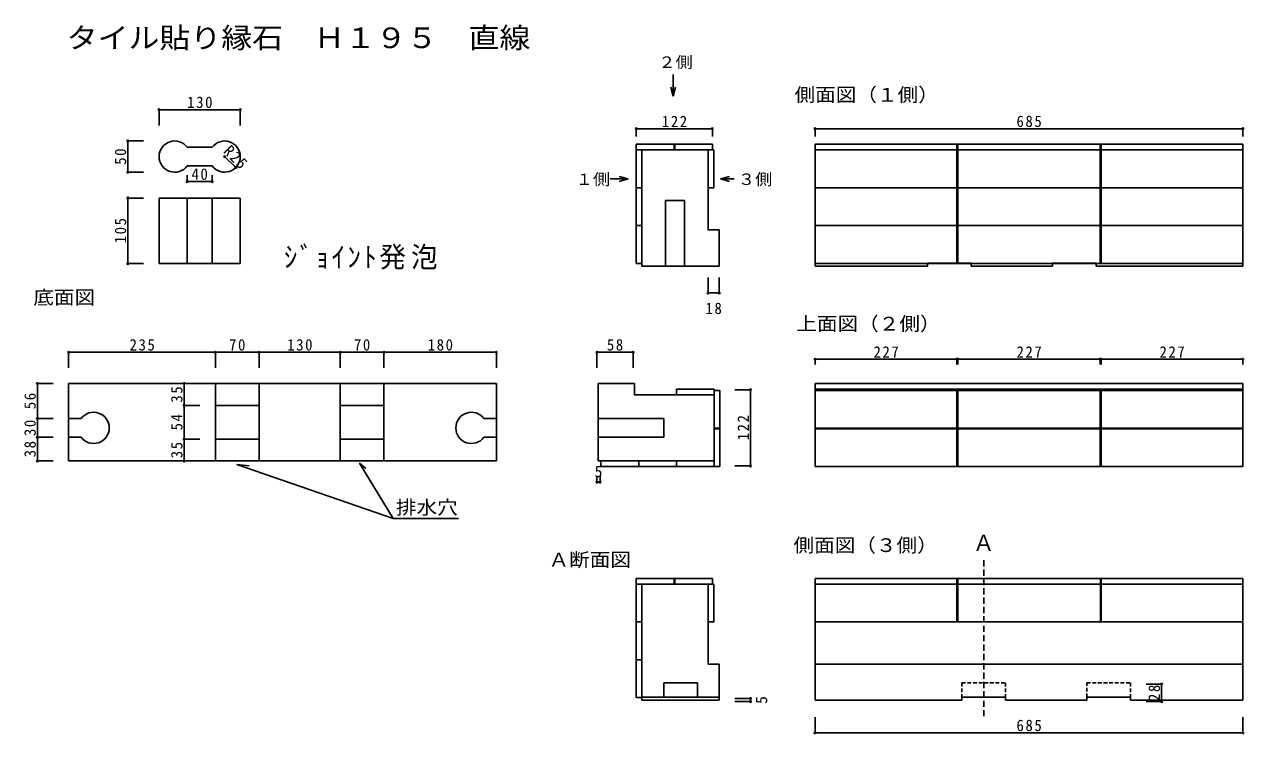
# Model space of a CAD drawing. Units: millimetres at full size, sheet at 1:5. Extents: x -1024 to 928, y -544 to 591.
import ezdxf
from ezdxf.enums import TextEntityAlignment as Align

# ---------------------------------------------------------------- set-up
doc = ezdxf.new("R2010")
doc.units = ezdxf.units.MM
doc.header["$LTSCALE"] = 5
doc.header["$PDMODE"] = 32
doc.header["$PDSIZE"] = 2.5
doc.linetypes.add('DASHED1', pattern=[1.8, 1.2, -0.6])
doc.linetypes.add('DASHED2', pattern=[3, 2, -1])
for name, color, linetype in [('0-0', 2, 'Continuous'), ('1-0', 7, 'DASHED2'), ('7-0', 4, 'Continuous'), ('8-0', 5, 'Continuous'), ('F-0', 7, 'Continuous')]:
    doc.layers.add(name, color=color, linetype=linetype)
doc.styles.add('ＭＳ ゴシック', font='')
doc.styles.get('ＭＳ ゴシック').set_extended_font_data('MS Gothic')

msp = doc.modelspace()

# ---------------------------------------------------------------- linework, layer by layer
at = {"layer": '0-0'}
for p, q in [((-743.75, 394.305), (-763.75, 394.305)), ((-743.75, 394.305), (-723.75, 394.305)), ((70.418, 330.912), (70.418, 389.912)), ((926.818, 203.912), (926.818, 389.912)), ((-743.75, 364.305), (-763.75, 364.305)), ((-743.75, 364.305), (-723.75, 364.305)), ((-35.582, 203.912), (-35.582, 348.912)), ((-808.75, 312.994), (-808.75, 207.994)), ((-808.75, 312.994), (-678.75, 312.994)), ((-763.75, 312.994), (-763.75, 207.994)), ((-723.75, 312.994), (-723.75, 207.994)), ((-678.75, 312.994), (-678.75, 207.994)), ((32.418, 203.912), (32.418, 308.912)), ((88.418, 261.912), (88.418, 203.912)), ((-808.75, 207.994), (-678.75, 207.994)), ((-35.582, 203.912), (88.418, 203.912)), ((421.818, 208.912), (491.818, 208.912)), ((491.818, 203.912), (491.818, 208.912)), ((491.818, 203.912), (621.818, 203.912)), ((691.818, 203.912), (691.818, 208.912)), ((691.818, 203.912), (926.818, 203.912)), ((-953.582, 16.124), (-268.582, 16.124)), ((-953.582, -107.876), (-953.582, 16.124)), ((-718.582, -107.876), (-718.582, 16.124)), ((-648.582, -107.876), (-648.582, 16.124)), ((-518.582, -107.876), (-518.582, 16.124)), ((-448.582, -107.876), (-448.582, 16.124)), ((-268.582, -107.876), (-268.582, 16.124)), ((-47.582, 16.124), (-105.582, 16.124)), ((-105.582, -107.876), (-105.582, 16.124)), ((241.818, -107.876), (241.818, 16.124)), ((241.818, 16.124), (926.818, 16.124)), ((926.818, -107.876), (926.818, 16.124)), ((-718.582, -18.876), (-648.582, -18.876)), ((-518.582, -18.876), (-448.582, -18.876)), ((21.418, -1.876), (80.418, -1.876)), ((80.418, -107.876), (80.418, -1.876)), ((-953.582, -39.876), (-933.582, -39.876)), ((-268.582, -39.876), (-288.582, -39.876)), ((-105.582, -39.876), (-0.582, -39.876)), ((-953.582, -69.877), (-933.582, -69.877)), ((-718.582, -72.876), (-648.582, -72.876)), ((-518.582, -72.876), (-448.582, -72.876)), ((-268.582, -69.877), (-288.582, -69.877)), ((-953.582, -107.876), (-268.582, -107.876)), ((-105.582, -107.876), (39.418, -107.876)), ((39.418, -107.876), (80.418, -107.876)), ((70.418, -363.906), (70.418, -304.906)), ((241.818, -304.906), (241.818, -490.906)), ((-35.582, -490.906), (-35.582, -345.906)), ((88.418, -432.906), (88.418, -490.906)), ((926.818, -432.906), (241.818, -432.906)), ((-0.582, -462.906), (53.418, -462.906)), ((-0.582, -485.906), (-0.582, -462.906)), ((53.418, -462.906), (53.418, -485.906)), ((-35.582, -485.906), (88.418, -485.906)), ((546.818, -485.906), (476.818, -485.906)), ((476.818, -485.906), (476.818, -490.906)), ((546.818, -485.906), (546.818, -490.906)), ((746.818, -485.906), (676.818, -485.906)), ((676.818, -485.906), (676.818, -490.906)), ((746.818, -485.906), (746.818, -490.906)), ((-35.582, -490.906), (88.418, -490.906)), ((476.818, -490.906), (241.818, -490.906)), ((676.818, -490.906), (546.818, -490.906)), ((926.818, -490.906), (746.818, -490.906))]:
    msp.add_line(p, q, dxfattribs=at)
at = {"layer": '0-0', "linetype": 'DASHED1'}
msp.add_line((476.818, -462.906), (476.818, -485.906), dxfattribs=at)
at = {"layer": '0-0'}
for points in [[(-35.582, 348.912), (-35.582, 389.912), (70.418, 389.912)], [(241.818, 203.912), (241.818, 389.912), (926.818, 389.912)], [(70.418, 330.912), (70.418, 261.912), (88.418, 261.912)], [(2.418, 203.912), (2.418, 308.912), (32.418, 308.912)], [(241.818, 203.912), (421.818, 203.912), (421.818, 208.912)], [(621.818, 203.912), (621.818, 208.912), (691.818, 208.912)], [(21.418, -1.876), (-47.582, -1.876), (-47.582, 16.124)], [(-105.582, -69.877), (-0.582, -69.877), (-0.582, -39.876)], [(-35.582, -345.906), (-35.582, -304.906), (70.418, -304.906)], [(241.818, -304.906), (926.818, -304.906), (926.818, -490.906)], [(70.418, -363.906), (70.418, -432.906), (88.418, -432.906)]]:
    msp.add_lwpolyline(points, dxfattribs=at)
at = {"layer": '0-0', "linetype": 'DASHED1'}
for points in [[(476.818, -462.906), (546.818, -462.906), (546.818, -485.906)], [(676.818, -485.906), (676.818, -462.906), (746.818, -462.906), (746.818, -485.906)]]:
    msp.add_lwpolyline(points, dxfattribs=at)
at = {"layer": '0-0'}
for centre, start, end in [((-783.75, 379.305), 36.86993, 323.13007), ((-703.75, 379.305), 216.86993, 143.13007), ((-913.582, -54.876), 216.86993, 143.13007), ((-308.582, -54.876), 36.86993, 323.13007)]:
    msp.add_arc(centre, 25, start, end, dxfattribs=at)
at = {"layer": '1-0'}
msp.add_line((511.818, -266.468), (511.818, -520.241), dxfattribs=at)
at = {"layer": '7-0'}
for p, q in [((-808.75, 454.305), (-678.75, 454.305)), ((-808.75, 454.305), (-808.75, 429.305)), ((-678.75, 454.305), (-678.75, 429.305)), ((-44.582, 423.912), (77.418, 423.912)), ((-44.582, 423.912), (-44.582, 411.412)), ((77.418, 423.912), (77.418, 411.412)), ((241.818, 423.912), (926.818, 423.912)), ((241.818, 423.912), (241.818, 411.412)), ((926.818, 423.912), (926.818, 411.412)), ((-858.75, 354.305), (-858.75, 404.305)), ((-858.75, 404.305), (-833.75, 404.305)), ((-703.75, 379.305), (-686.073, 361.627)), ((-858.75, 354.305), (-833.75, 354.305)), ((-763.75, 339.305), (-763.75, 349.305)), ((-763.75, 339.305), (-723.75, 339.305)), ((-723.75, 339.305), (-723.75, 349.305)), ((-858.75, 207.994), (-858.75, 312.994)), ((-858.75, 312.994), (-833.75, 312.994)), ((-858.75, 207.994), (-833.75, 207.994)), ((70.418, 160.997), (70.418, 185.997)), ((88.418, 160.997), (88.418, 185.997)), ((70.418, 160.997), (88.418, 160.997)), ((-953.582, 66.124), (-718.582, 66.124)), ((-953.582, 66.124), (-953.582, 41.124)), ((-718.582, 66.124), (-718.582, 41.124)), ((-718.582, 66.124), (-648.582, 66.124)), ((-648.582, 66.124), (-648.582, 41.124)), ((-648.582, 66.124), (-518.582, 66.124)), ((-518.582, 66.124), (-518.582, 41.124)), ((-518.582, 66.124), (-448.582, 66.124)), ((-448.582, 66.124), (-448.582, 41.124)), ((-448.582, 66.124), (-268.582, 66.124)), ((-268.582, 66.124), (-268.582, 41.124)), ((-107.582, 66.124), (-49.582, 66.124)), ((-107.582, 66.124), (-107.582, 41.124)), ((-49.582, 66.124), (-49.582, 41.124)), ((241.818, 54.978), (468.818, 54.978)), ((241.818, 54.978), (241.818, 46.424)), ((468.818, 54.978), (468.818, 46.424)), ((470.318, 54.978), (698.318, 54.978)), ((470.318, 54.978), (470.318, 46.424)), ((698.318, 54.978), (698.318, 46.424)), ((699.818, 54.978), (926.818, 54.978)), ((699.818, 54.978), (699.818, 46.424)), ((926.818, 54.978), (926.818, 46.424)), ((-1003.582, 16.124), (-1003.582, -39.876)), ((-1003.582, 16.124), (-978.582, 16.124)), ((-768.582, 16.124), (-768.582, -18.876)), ((-768.582, 16.124), (-743.582, 16.124)), ((138.418, 6.124), (113.418, 6.124)), ((138.418, 6.124), (138.418, -115.876)), ((-768.582, -18.876), (-743.582, -18.876)), ((-768.582, -18.876), (-768.582, -72.876)), ((-1003.582, -39.876), (-978.582, -39.876)), ((-1003.582, -39.876), (-1003.582, -69.877)), ((-1003.582, -69.877), (-978.582, -69.877)), ((-1003.582, -69.877), (-1003.582, -107.876)), ((-768.582, -72.876), (-743.582, -72.876)), ((-768.582, -72.876), (-768.582, -107.876)), ((-1003.582, -107.876), (-978.582, -107.876)), ((-768.582, -107.876), (-743.582, -107.876)), ((138.418, -115.876), (113.418, -115.876)), ((-107.582, -141.753), (-107.582, -131.753)), ((-102.582, -141.753), (-102.582, -131.753)), ((-107.582, -141.753), (-102.582, -141.753)), ((796.818, -464.906), (771.818, -464.906)), ((796.818, -464.906), (796.818, -492.906)), ((138.418, -487.906), (113.418, -487.906)), ((138.418, -492.906), (138.418, -487.906)), ((138.418, -492.906), (113.418, -492.906)), ((796.818, -492.906), (771.818, -492.906)), ((241.818, -542.906), (241.818, -517.906)), ((926.818, -542.906), (926.818, -517.906)), ((241.818, -542.906), (926.818, -542.906))]:
    msp.add_line(p, q, dxfattribs=at)
at = {"layer": '7-0', "color": 7}
msp.add_line((-433.778, -200.114), (-329, -200.114), dxfattribs=at)
for points in [[(-433.778, -200.114), (-684.025, -113.646), (-664.697, -115.681)], [(-433.778, -200.114), (-487.693, -111.612), (-477.52, -119.75)]]:
    msp.add_lwpolyline(points, dxfattribs=at)
at = {"layer": '7-0'}
for p in [(-808.75, 454.305), (-678.75, 454.305), (-44.582, 423.912), (77.418, 423.912), (241.818, 423.912), (926.818, 423.912), (-858.75, 404.305), (-703.75, 379.305), (-858.75, 354.305), (-686.073, 361.627), (-763.75, 339.305), (-723.75, 339.305), (-858.75, 312.994), (-858.75, 207.994), (70.418, 160.997), (88.418, 160.997), (-953.582, 66.124), (-718.582, 66.124), (-648.582, 66.124), (-518.582, 66.124), (-448.582, 66.124), (-268.582, 66.124), (-107.582, 66.124), (-49.582, 66.124), (241.818, 54.978), (468.818, 54.978), (470.318, 54.978), (698.318, 54.978), (699.818, 54.978), (926.818, 54.978), (-1003.582, 16.124), (-768.582, 16.124), (138.418, 6.124), (-768.582, -18.876), (-1003.582, -39.876), (-1003.582, -69.877), (-768.582, -72.876), (-1003.582, -107.876), (-768.582, -107.876), (138.418, -115.876), (-107.582, -141.753), (-102.582, -141.753), (796.818, -464.906), (138.418, -487.906), (138.418, -492.906), (796.818, -492.906), (241.818, -542.906), (926.818, -542.906)]:
    msp.add_point(p, dxfattribs=at)
at = {"layer": '8-0'}
for p, q in [((-44.582, 389.912), (-44.582, 398.912)), ((15.918, 389.912), (15.918, 398.912)), ((16.918, 389.912), (16.918, 398.912)), ((241.818, 398.912), (926.818, 398.912)), ((241.818, 208.412), (241.818, 398.912)), ((468.818, 208.412), (468.818, 398.912)), ((470.318, 208.412), (470.318, 398.912)), ((698.318, 208.412), (698.318, 398.912)), ((699.818, 208.412), (699.818, 398.912)), ((-44.582, 389.912), (79.418, 389.912)), ((-35.582, 389.912), (-35.582, 208.412)), ((241.818, 389.912), (926.818, 389.912)), ((-44.582, 329.412), (-35.582, 329.412)), ((241.818, 329.412), (926.818, 329.412)), ((-44.582, 268.912), (-35.582, 268.912)), ((241.818, 268.912), (926.818, 268.912)), ((19.918, 7.124), (80.418, 7.124)), ((19.918, 7.124), (19.918, -1.876)), ((80.418, 7.124), (80.418, -116.876)), ((80.418, 5.124), (89.418, 5.124)), ((89.418, -116.876), (89.418, 5.124)), ((241.818, 7.124), (241.818, -116.876)), ((241.818, 7.124), (926.818, 7.124)), ((241.818, 5.124), (926.818, 5.124)), ((468.818, 7.124), (468.818, -116.876)), ((470.318, 7.124), (470.318, -116.876)), ((698.318, -116.876), (698.318, 7.124)), ((699.818, -116.876), (699.818, 7.124)), ((926.818, 7.124), (926.818, -116.876)), ((19.418, -1.876), (80.418, -1.876)), ((80.418, -55.376), (89.418, -55.376)), ((80.418, -56.376), (89.418, -56.376)), ((241.818, -55.376), (926.818, -55.376)), ((241.818, -56.376), (926.818, -56.376)), ((-101.082, -107.876), (80.418, -107.876)), ((-40.582, -107.876), (-40.582, -116.876)), ((19.918, -107.876), (19.918, -116.876)), ((241.818, -116.876), (926.818, -116.876)), ((-44.582, -295.906), (77.418, -295.906)), ((-44.582, -486.406), (-44.582, -295.906)), ((-44.582, -304.906), (79.418, -304.906)), ((-35.582, -304.906), (-35.582, -486.406)), ((15.918, -304.906), (15.918, -295.906)), ((16.918, -304.906), (16.918, -295.906)), ((77.418, -304.906), (77.418, -295.906)), ((79.418, -365.906), (79.418, -304.906)), ((241.818, -365.406), (241.818, -295.906)), ((241.818, -295.906), (926.818, -295.906)), ((241.818, -304.906), (926.818, -304.906)), ((468.818, -295.906), (468.818, -365.406)), ((470.318, -295.906), (470.318, -365.406)), ((698.818, -295.906), (698.818, -365.406)), ((699.818, -295.906), (699.818, -365.406)), ((926.818, -365.406), (926.818, -295.906)), ((-44.582, -365.406), (-35.582, -365.406)), ((241.818, -365.406), (926.818, -365.406)), ((-44.582, -425.906), (-35.582, -425.906)), ((-44.582, -486.406), (-35.582, -486.406))]:
    msp.add_line(p, q, dxfattribs=at)
for points in [[(-44.582, 398.912), (77.418, 398.912), (77.418, 389.912)], [(241.818, 208.412), (926.818, 208.412), (926.818, 398.912)], [(-44.582, 389.912), (-44.582, 208.412), (-35.582, 208.412)], [(70.418, 389.912), (70.418, 329.412), (79.418, 329.412), (79.418, 389.912)], [(-101.082, -107.876), (-101.082, -116.876), (89.418, -116.876)], [(70.418, -304.906), (70.418, -365.406), (79.418, -365.406)]]:
    msp.add_lwpolyline(points, dxfattribs=at)
at = {"layer": 'F-0'}
for p, q in [((14.595, 510.527), (14.595, 476.098)), ((14.595, 476.098), (10.713, 490.587)), ((14.595, 476.098), (18.477, 490.587)), ((-86.61, 343.477), (-57.467, 343.477)), ((-57.467, 343.477), (-71.956, 347.359)), ((-57.467, 343.477), (-71.956, 339.594)), ((90.45, 343.477), (104.939, 347.359)), ((90.45, 343.477), (104.939, 339.594)), ((112.307, 343.477), (90.45, 343.477))]:
    msp.add_line(p, q, dxfattribs=at)

# ---------------------------------------------------------------- texts
at = {"layer": '7-0', "color": 3, "style": 'ＭＳ ゴシック'}
msp.add_text('5', height=18.33, dxfattribs=at).set_placement((-111.332, -139.253), align=Align.BOTTOM_LEFT)
at = {"layer": '7-0', "color": 3, "style": 'ＭＳ ゴシック', "width": 1.1}
msp.add_text('排水穴', height=21.99, dxfattribs=at).set_placement((-429.461, -199.686), align=Align.BOTTOM_LEFT)
at = {"layer": '7-0', "color": 3, "style": 'ＭＳ ゴシック'}
msp.add_text('5', height=18.33, rotation=90, dxfattribs=at).set_placement((170.546, -496.656), align=Align.BOTTOM_LEFT)
at = {"layer": '7-0', "color": 3, "char_height": 18.33, "attachment_point": 7, "style": 'ＭＳ ゴシック'}
for s, insert in [('\\T1.21;\\W0.95;130', (-763.75, 456.805)), ('\\T1.21;\\W0.95;122', (-3.582, 426.412)), ('\\T1.21;\\W0.95;685', (564.318, 426.412)), ('\\T1.21;\\W0.95;40', (-756.875, 341.805)), ('\\T1.21;\\W0.95;18', (66.293, 127.028)), ('\\T1.21;\\W0.95;235', (-856.082, 68.624)), ('\\T1.21;\\W0.95;70', (-696.707, 68.624)), ('\\T1.21;\\W0.95;130', (-603.582, 68.624)), ('\\T1.21;\\W0.95;70', (-496.707, 68.624)), ('\\T1.21;\\W0.95;180', (-378.582, 68.624)), ('\\T1.21;\\W0.95;58', (-91.707, 68.624)), ('\\T1.21;\\W0.95;227', (335.318, 57.478)), ('\\T1.21;\\W0.95;227', (564.318, 57.478)), ('\\T1.21;\\W0.95;227', (793.318, 57.478)), ('\\T1.21;\\W0.95;685', (564.318, -540.406))]:
    msp.add_mtext(s, dxfattribs=dict(at, insert=insert))
for s, insert, rotation in [('\\T1.21;\\W0.95;50', (-861.25, 366.18), 90), ('\\T1.21;\\W0.95;R25', (-707.286, 386.376), 315), ('\\T1.21;\\W0.95;105', (-861.25, 240.494), 90), ('\\T1.21;\\W0.95;35', (-771.082, -14.501), 90), ('\\T1.21;\\W0.95;56', (-1006.082, -25.001), 90), ('\\T1.21;\\W0.95;54', (-771.082, -59.001), 90), ('\\T1.21;\\W0.95;122', (135.918, -74.876), 90), ('\\T1.21;\\W0.95;30', (-1006.082, -68.001), 90), ('\\T1.21;\\W0.95;38', (-1006.082, -102.001), 90), ('\\T1.21;\\W0.95;35', (-771.082, -103.501), 90), ('\\T1.21;\\W0.95;28', (794.318, -492.031), 90)]:
    msp.add_mtext(s, dxfattribs=dict(at, insert=insert, rotation=rotation))
at = {"layer": 'F-0', "color": 6, "style": 'ＭＳ ゴシック', "width": 1.1}
msp.add_text('タイル貼り縁石\u3000Ｈ１９５\u3000直線', height=32.99, dxfattribs=at).set_placement((-956.73, 543.016), align=Align.BOTTOM_LEFT)
at = {"layer": 'F-0', "color": 3, "style": 'ＭＳ ゴシック', "width": 1.1}
for s, height, p in [('２側', 18.33, (-9.125, 515.796)), ('側面図（１側）', 21.99, (208.991, 460.653)), ('１側', 18.33, (-141.446, 328.306)), ('３側', 18.33, (118.266, 328.306)), ('底面図', 21.99, (-1010.148, 136.341)), ('上面図（２側）', 21.99, (211.792, 94.27)), ('側面図（３側）', 21.99, (207.254, -260.187)), ('Ａ断面図', 21.99, (-185.07, -283.457))]:
    msp.add_text(s, height=height, dxfattribs=at).set_placement(p, align=Align.BOTTOM_LEFT)
at = {"layer": 'F-0', "color": 2, "style": 'ＭＳ ゴシック'}
msp.add_text('Ａ', height=25.66, dxfattribs=at).set_placement((494.318, -259.401), align=Align.BOTTOM_LEFT)
at = {"layer": 'F-0', "color": 6, "insert": (-608.82, 198.346), "char_height": 32.99, "attachment_point": 7, "style": 'ＭＳ ゴシック'}
msp.add_mtext('\\T1.19;\\W0.95;ｼﾞｮｲﾝﾄ発泡', dxfattribs=at)

doc.saveas('drawing.dxf')
